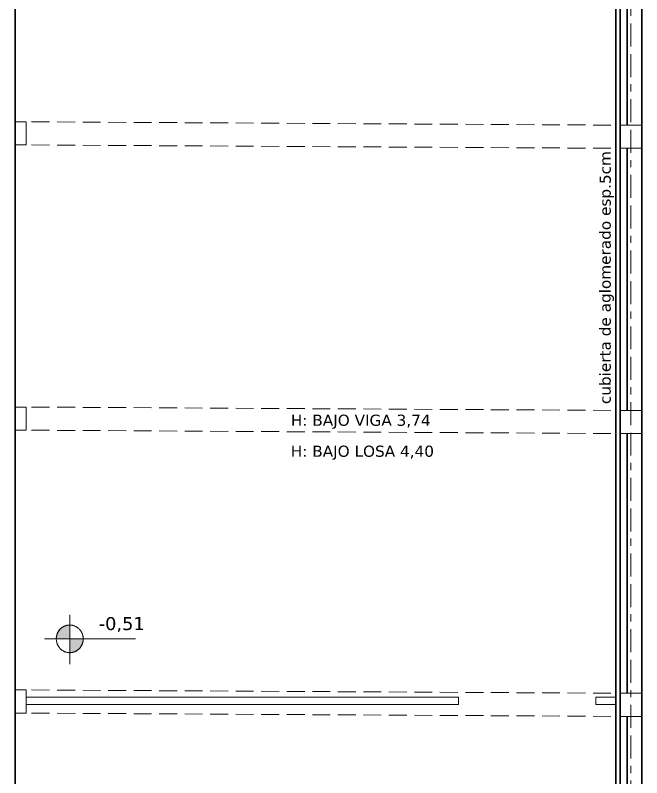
# Model space of a CAD drawing. Header units: metres. Extents: x -163 to 91, y -12 to 67.
# Drawn here: x -138.07 to -129.41, y 6.44 to 16.98 of the extents above; entities that cross this region are included whole.
import ezdxf

# ---------------------------------------------------------------- set-up
doc = ezdxf.new("R2010")
doc.units = ezdxf.units.M
doc.header["$LTSCALE"] = 0.508
doc.linetypes.add('STYLE_02', pattern=[0.694425, 0.48607, -0.208355])
doc.linetypes.add('STYLE_07', pattern=[1.875, 0.625, -0.20828, 0.625, -0.20836, 0.06943, -0.13893])
doc.layers.get('0').update_dxf_attribs({"lineweight": 18})
doc.layers.add('Muros', color=7, linetype='Continuous', lineweight=35)
doc.layers.add('None', color=7, linetype='Continuous', lineweight=5)
doc.styles.add('Verdana', font='verdana.ttf')

# ---------------------------------------------------------------- blocks, each defined once
blk = doc.blocks.new('Group')
at = {"color": 0, "linetype": 'Continuous', "lineweight": 20}
blk.add_wipeout([(0.135, 0.461), (0.134, 0.463), (0.133, 0.464), (0.132, 0.465), (0.131, 0.467), (0.13, 0.468), (0.129, 0.469), (0.128, 0.47), (0.127, 0.472), (0.127, 0.473), (0.126, 0.474), (0.125, 0.475), (0.124, 0.476), (0.123, 0.478), (0.122, 0.479), (0.12, 0.48), (0.119, 0.481), (0.118, 0.482), (0.117, 0.483), (0.116, 0.484), (0.115, 0.485), (0.114, 0.487), (0.113, 0.488), (0.112, 0.489), (0.111, 0.49), (0.11, 0.491), (0.109, 0.492), (0.108, 0.493), (0.106, 0.494), (0.105, 0.495), (0.104, 0.496), (0.103, 0.497), (0.102, 0.498), (0.101, 0.499), (0.1, 0.5), (0.098, 0.501), (0.097, 0.502), (0.096, 0.503), (0.095, 0.504), (0.094, 0.504), (0.092, 0.505), (0.091, 0.506), (0.09, 0.507), (0.089, 0.508), (0.087, 0.509), (0.086, 0.51), (0.085, 0.511), (0.084, 0.511), (0.082, 0.512), (0.081, 0.513), (0.08, 0.514), (0.078, 0.515), (0.077, 0.515), (0.076, 0.516), (0.074, 0.517), (0.073, 0.518), (0.072, 0.518), (0.07, 0.519), (0.069, 0.52), (0.068, 0.521), (0.066, 0.521), (0.065, 0.522), (0.063, 0.523), (0.062, 0.523), (0.06, 0.524), (0.059, 0.525), (0.058, 0.525), (0.056, 0.526), (0.055, 0.527), (0.053, 0.527), (0.052, 0.528), (0.05, 0.528), (0.049, 0.529), (0.048, 0.529), (0.046, 0.53), (0.045, 0.53), (0.043, 0.531), (0.042, 0.531), (0.04, 0.532), (0.039, 0.532), (0.038, 0.533), (0.036, 0.533), (0.035, 0.534), (0.033, 0.534), (0.032, 0.535), (0.03, 0.535), (0.029, 0.535), (0.027, 0.536), (0.026, 0.536), (0.024, 0.536), (0.023, 0.537), (0.021, 0.537), (0.02, 0.537), (0.018, 0.538), (0.017, 0.538), (0.015, 0.538), (0.014, 0.538), (0.013, 0.539), (0.011, 0.539), (0.01, 0.539), (0.008, 0.539), (0.007, 0.54), (0.005, 0.54), (0.004, 0.54), (0.002, 0.54), (0.001, 0.54), (-0.001, 0.54), (-0.002, 0.54), (-0.004, 0.541), (-0.005, 0.541), (-0.007, 0.541), (-0.008, 0.541), (-0.01, 0.541), (-0.012, 0.541), (-0.013, 0.541), (-0.015, 0.541), (-0.016, 0.541), (-0.018, 0.541), (-0.019, 0.541), (-0.021, 0.541), (-0.022, 0.541), (-0.024, 0.541), (-0.025, 0.541), (-0.027, 0.541), (-0.028, 0.541), (-0.03, 0.54), (-0.031, 0.54), (-0.033, 0.54), (-0.035, 0.54), (-0.036, 0.54), (-0.038, 0.54), (-0.039, 0.539), (-0.041, 0.539), (-0.042, 0.539), (-0.044, 0.539), (-0.045, 0.539), (-0.047, 0.538), (-0.048, 0.538), (-0.05, 0.538), (-0.051, 0.538), (-0.053, 0.537), (-0.054, 0.537), (-0.056, 0.537), (-0.057, 0.536), (-0.059, 0.536), (-0.06, 0.536), (-0.062, 0.535), (-0.063, 0.535), (-0.065, 0.534), (-0.066, 0.534), (-0.067, 0.534), (-0.069, 0.533), (-0.07, 0.533), (-0.072, 0.532), (-0.073, 0.532), (-0.075, 0.531), (-0.076, 0.531), (-0.078, 0.53), (-0.079, 0.53), (-0.08, 0.529), (-0.082, 0.529), (-0.083, 0.528), (-0.085, 0.528), (-0.086, 0.527), (-0.087, 0.527), (-0.089, 0.526), (-0.09, 0.525), (-0.091, 0.525), (-0.093, 0.524), (-0.094, 0.524), (-0.096, 0.523), (-0.097, 0.522), (-0.098, 0.522), (-0.1, 0.521), (-0.101, 0.52), (-0.102, 0.519), (-0.104, 0.519), (-0.105, 0.518), (-0.106, 0.517), (-0.108, 0.516), (-0.109, 0.516), (-0.11, 0.515), (-0.112, 0.514), (-0.113, 0.513), (-0.114, 0.512), (-0.116, 0.512), (-0.117, 0.511), (-0.118, 0.51), (-0.119, 0.509), (-0.121, 0.508), (-0.122, 0.507), (-0.123, 0.506), (-0.124, 0.505), (-0.126, 0.505), (-0.127, 0.504), (-0.128, 0.503), (-0.129, 0.502), (-0.131, 0.501), (-0.132, 0.5), (-0.133, 0.499), (-0.134, 0.498), (-0.135, 0.497), (-0.137, 0.496), (-0.138, 0.495), (-0.139, 0.494), (-0.14, 0.493), (-0.141, 0.492), (-0.142, 0.491), (-0.144, 0.49), (-0.145, 0.489), (-0.146, 0.488), (-0.147, 0.486), (-0.148, 0.485), (-0.149, 0.484), (-0.15, 0.483), (-0.151, 0.482), (-0.152, 0.481), (-0.153, 0.48), (-0.154, 0.479), (-0.155, 0.478), (-0.156, 0.476), (-0.157, 0.475), (-0.158, 0.474), (-0.159, 0.473), (-0.16, 0.472), (-0.161, 0.471), (-0.162, 0.469), (-0.163, 0.468), (-0.164, 0.467), (-0.165, 0.466), (-0.166, 0.464), (-0.166, 0.463), (-0.167, 0.462), (-0.168, 0.461), (-0.169, 0.459), (-0.17, 0.458), (-0.171, 0.457), (-0.172, 0.456), (-0.172, 0.454), (-0.173, 0.453), (-0.174, 0.452), (-0.175, 0.45), (-0.176, 0.449), (-0.176, 0.448), (-0.177, 0.446), (-0.178, 0.445), (-0.179, 0.444), (-0.179, 0.442), (-0.18, 0.441), (-0.181, 0.439), (-0.181, 0.438), (-0.182, 0.437), (-0.183, 0.435), (-0.184, 0.434), (-0.184, 0.432), (-0.185, 0.431), (-0.185, 0.429), (-0.186, 0.428), (-0.187, 0.427), (-0.187, 0.425), (-0.188, 0.424), (-0.189, 0.422), (-0.189, 0.421), (-0.19, 0.419), (-0.19, 0.418), (-0.191, 0.416), (-0.191, 0.415), (-0.192, 0.413), (-0.192, 0.412), (-0.193, 0.41), (-0.193, 0.409), (-0.194, 0.407), (-0.194, 0.406), (-0.195, 0.404), (-0.195, 0.403), (-0.195, 0.401), (-0.196, 0.4), (-0.196, 0.398), (-0.197, 0.397), (-0.197, 0.395), (-0.197, 0.394), (-0.198, 0.392), (-0.198, 0.391), (-0.198, 0.389), (-0.199, 0.388), (-0.199, 0.386), (-0.199, 0.385), (-0.199, 0.383), (-0.2, 0.382), (-0.2, 0.38), (-0.2, 0.379), (-0.2, 0.377), (-0.2, 0.376), (-0.201, 0.374), (-0.201, 0.373), (-0.201, 0.371), (-0.201, 0.37), (-0.201, 0.368), (-0.201, 0.367), (-0.202, 0.365), (-0.202, 0.363), (-0.202, 0.362), (-0.202, 0.36), (-0.202, 0.359), (-0.202, 0.357), (-0.202, 0.356), (-0.202, 0.354), (-0.202, 0.353), (-0.202, 0.351), (-0.202, 0.349), (-0.202, 0.348), (-0.202, 0.346), (-0.202, 0.345), (-0.202, 0.343), (-0.202, 0.342), (-0.202, 0.34), (-0.202, 0.338), (-0.201, 0.337), (-0.201, 0.335), (-0.201, 0.334), (-0.201, 0.332), (-0.201, 0.33), (-0.201, 0.329), (-0.2, 0.327), (-0.2, 0.326), (-0.2, 0.324), (-0.2, 0.323), (-0.2, 0.321), (-0.199, 0.319), (-0.199, 0.318), (-0.199, 0.316), (-0.199, 0.315), (-0.198, 0.313), (-0.198, 0.312), (-0.198, 0.31), (-0.197, 0.309), (-0.197, 0.307), (-0.197, 0.306), (-0.196, 0.304), (-0.196, 0.303), (-0.196, 0.301), (-0.195, 0.3), (-0.195, 0.298), (-0.194, 0.297), (-0.194, 0.295), (-0.193, 0.294), (-0.193, 0.292), (-0.193, 0.291), (-0.192, 0.289), (-0.192, 0.288), (-0.191, 0.286), (-0.191, 0.285), (-0.19, 0.283), (-0.189, 0.282), (-0.189, 0.28), (-0.188, 0.279), (-0.188, 0.277), (-0.187, 0.276), (-0.187, 0.275), (-0.186, 0.273), (-0.185, 0.272), (-0.185, 0.27), (-0.184, 0.269), (-0.183, 0.268), (-0.183, 0.266), (-0.182, 0.265), (-0.181, 0.263), (-0.181, 0.262), (-0.18, 0.261), (-0.179, 0.259), (-0.179, 0.258), (-0.178, 0.256), (-0.177, 0.255), (-0.176, 0.254), (-0.175, 0.252), (-0.175, 0.251), (-0.174, 0.25), (-0.173, 0.248), (-0.172, 0.247), (-0.171, 0.246), (-0.171, 0.244), (-0.17, 0.243), (-0.169, 0.242), (-0.168, 0.24), (-0.167, 0.239), (-0.166, 0.238), (-0.165, 0.236), (-0.164, 0.235), (-0.163, 0.234), (-0.162, 0.233), (-0.161, 0.231), (-0.16, 0.23), (-0.159, 0.229), (-0.159, 0.228), (-0.158, 0.226), (-0.157, 0.225), (-0.156, 0.224), (-0.155, 0.223), (-0.154, 0.222), (-0.153, 0.22), (-0.151, 0.219), (-0.15, 0.218), (-0.149, 0.217), (-0.148, 0.216), (-0.147, 0.215), (-0.146, 0.214), (-0.145, 0.213), (-0.144, 0.212), (-0.143, 0.21), (-0.142, 0.209), (-0.141, 0.208), (-0.14, 0.207), (-0.139, 0.206), (-0.137, 0.205), (-0.136, 0.204), (-0.135, 0.203), (-0.134, 0.202), (-0.133, 0.201), (-0.132, 0.2), (-0.13, 0.199), (-0.129, 0.198), (-0.128, 0.197), (-0.127, 0.197), (-0.126, 0.196), (-0.124, 0.195), (-0.123, 0.194), (-0.122, 0.193), (-0.121, 0.192), (-0.12, 0.191), (-0.118, 0.19), (-0.117, 0.189), (-0.116, 0.189), (-0.114, 0.188), (-0.113, 0.187), (-0.112, 0.186), (-0.111, 0.185), (-0.109, 0.185), (-0.108, 0.184), (-0.107, 0.183), (-0.105, 0.182), (-0.104, 0.182), (-0.103, 0.181), (-0.101, 0.18), (-0.1, 0.179), (-0.099, 0.179), (-0.097, 0.178), (-0.096, 0.177), (-0.094, 0.177), (-0.093, 0.176), (-0.092, 0.175), (-0.09, 0.175), (-0.089, 0.174), (-0.087, 0.173), (-0.086, 0.173), (-0.085, 0.172), (-0.083, 0.172), (-0.082, 0.171), (-0.08, 0.171), (-0.079, 0.17), (-0.077, 0.17), (-0.076, 0.169), (-0.075, 0.169), (-0.073, 0.168), (-0.072, 0.168), (-0.07, 0.167), (-0.069, 0.167), (-0.067, 0.166), (-0.066, 0.166), (-0.064, 0.165), (-0.063, 0.165), (-0.062, 0.165), (-0.06, 0.164), (-0.059, 0.164), (-0.057, 0.164), (-0.056, 0.163), (-0.054, 0.163), (-0.053, 0.163), (-0.051, 0.162), (-0.05, 0.162), (-0.048, 0.162), (-0.047, 0.161), (-0.045, 0.161), (-0.044, 0.161), (-0.042, 0.161), (-0.041, 0.161), (-0.039, 0.16), (-0.038, 0.16), (-0.036, 0.16), (-0.035, 0.16), (-0.033, 0.16), (-0.032, 0.16), (-0.03, 0.16), (-0.029, 0.159), (-0.027, 0.159), (-0.026, 0.159), (-0.024, 0.159), (-0.023, 0.159), (-0.021, 0.159), (-0.02, 0.159), (-0.018, 0.159), (-0.017, 0.159), (-0.015, 0.159), (-0.014, 0.159), (-0.012, 0.159), (-0.011, 0.159), (-0.009, 0.159), (-0.008, 0.159), (-0.006, 0.159), (-0.005, 0.159), (-0.003, 0.16), (-0.002, 0.16), (0, 0.16), (0.002, 0.16), (0.003, 0.16), (0.005, 0.16), (0.006, 0.161), (0.008, 0.161), (0.009, 0.161), (0.011, 0.161), (0.012, 0.161), (0.014, 0.162), (0.015, 0.162), (0.017, 0.162), (0.018, 0.162), (0.02, 0.163), (0.021, 0.163), (0.023, 0.163), (0.024, 0.164), (0.026, 0.164), (0.027, 0.164), (0.029, 0.165), (0.03, 0.165), (0.032, 0.166), (0.033, 0.166), (0.034, 0.166), (0.036, 0.167), (0.037, 0.167), (0.039, 0.168), (0.04, 0.168), (0.042, 0.169), (0.043, 0.169), (0.045, 0.17), (0.046, 0.17), (0.047, 0.171), (0.049, 0.171), (0.05, 0.172), (0.052, 0.172), (0.053, 0.173), (0.054, 0.174), (0.056, 0.174), (0.057, 0.175), (0.058, 0.175), (0.06, 0.176), (0.061, 0.177), (0.063, 0.177), (0.064, 0.178), (0.065, 0.179), (0.067, 0.179), (0.068, 0.18), (0.069, 0.181), (0.071, 0.182), (0.072, 0.182), (0.073, 0.183), (0.075, 0.184), (0.076, 0.185), (0.077, 0.185), (0.079, 0.186), (0.08, 0.187), (0.081, 0.188), (0.083, 0.189), (0.084, 0.19), (0.085, 0.19), (0.086, 0.191), (0.088, 0.192), (0.089, 0.193), (0.09, 0.194), (0.091, 0.195), (0.093, 0.196), (0.094, 0.197), (0.095, 0.198), (0.096, 0.199), (0.098, 0.2), (0.099, 0.201), (0.1, 0.202), (0.101, 0.203), (0.103, 0.204), (0.104, 0.205), (0.105, 0.206), (0.106, 0.207), (0.107, 0.208), (0.108, 0.209), (0.109, 0.21), (0.111, 0.211), (0.112, 0.212), (0.113, 0.213), (0.114, 0.214), (0.115, 0.215), (0.116, 0.216), (0.117, 0.218), (0.118, 0.219), (0.119, 0.22), (0.12, 0.221), (0.121, 0.222), (0.122, 0.223), (0.123, 0.224), (0.124, 0.226), (0.125, 0.227), (0.126, 0.228), (0.127, 0.229), (0.128, 0.23), (0.129, 0.232), (0.13, 0.233), (0.131, 0.234), (0.132, 0.235), (0.133, 0.236), (0.134, 0.238), (0.135, 0.239), (0.135, 0.24), (0.136, 0.241), (0.137, 0.243), (0.138, 0.244), (0.139, 0.245), (0.14, 0.247), (0.14, 0.248), (0.141, 0.249), (0.142, 0.251), (0.143, 0.252), (0.144, 0.253), (0.144, 0.255), (0.145, 0.256), (0.146, 0.257), (0.147, 0.259), (0.147, 0.26), (0.148, 0.262), (0.149, 0.263), (0.15, 0.264), (0.15, 0.266), (0.151, 0.267), (0.152, 0.269), (0.152, 0.27), (0.153, 0.272), (0.154, 0.273), (0.154, 0.274), (0.155, 0.276), (0.156, 0.277), (0.156, 0.279), (0.157, 0.28), (0.157, 0.282), (0.158, 0.283), (0.158, 0.285), (0.159, 0.286), (0.159, 0.288), (0.16, 0.289), (0.16, 0.291), (0.161, 0.292), (0.161, 0.294), (0.162, 0.295), (0.162, 0.297), (0.163, 0.298), (0.163, 0.3), (0.164, 0.301), (0.164, 0.303), (0.164, 0.304), (0.165, 0.306), (0.165, 0.307), (0.165, 0.309), (0.166, 0.31), (0.166, 0.312), (0.166, 0.313), (0.167, 0.315), (0.167, 0.316), (0.167, 0.318), (0.168, 0.319), (0.168, 0.321), (0.168, 0.322), (0.168, 0.324), (0.168, 0.325), (0.169, 0.327), (0.169, 0.328), (0.169, 0.33), (0.169, 0.331), (0.169, 0.333), (0.169, 0.334), (0.169, 0.336), (0.17, 0.338), (0.17, 0.339), (0.17, 0.341), (0.17, 0.342), (0.17, 0.344), (0.17, 0.345), (0.17, 0.347), (0.17, 0.348), (0.17, 0.35), (0.17, 0.352), (0.17, 0.353), (0.17, 0.355), (0.17, 0.356), (0.17, 0.358), (0.17, 0.359), (0.17, 0.361), (0.17, 0.363), (0.169, 0.364), (0.169, 0.366), (0.169, 0.367), (0.169, 0.369), (0.169, 0.371), (0.169, 0.372), (0.168, 0.374), (0.168, 0.375), (0.168, 0.377), (0.168, 0.378), (0.168, 0.38), (0.167, 0.382), (0.167, 0.383), (0.167, 0.385), (0.167, 0.386), (0.166, 0.388), (0.166, 0.389), (0.166, 0.391), (0.165, 0.392), (0.165, 0.394), (0.165, 0.395), (0.164, 0.397), (0.164, 0.398), (0.164, 0.4), (0.163, 0.401), (0.163, 0.403), (0.162, 0.404), (0.162, 0.406), (0.161, 0.407), (0.161, 0.409), (0.161, 0.41), (0.16, 0.412), (0.16, 0.413), (0.159, 0.415), (0.159, 0.416), (0.158, 0.418), (0.157, 0.419), (0.157, 0.421), (0.156, 0.422), (0.156, 0.423), (0.155, 0.425), (0.155, 0.426), (0.154, 0.428), (0.153, 0.429), (0.153, 0.43), (0.152, 0.432), (0.151, 0.433), (0.151, 0.435), (0.15, 0.436), (0.149, 0.437), (0.149, 0.439), (0.148, 0.44), (0.147, 0.442), (0.147, 0.443), (0.146, 0.444), (0.145, 0.446), (0.144, 0.447), (0.143, 0.448), (0.143, 0.45), (0.142, 0.451), (0.141, 0.452), (0.14, 0.454), (0.139, 0.455), (0.139, 0.456), (0.138, 0.458), (0.137, 0.459), (0.136, 0.46)], dxfattribs=at).dxf.layer = 'None'
at = {"layer": 'None', "linetype": 'Continuous', "lineweight": 0}
for points in [[(-0.016, 0.35), (-0.016, 0.541), (-0.018, 0.541), (-0.019, 0.541), (-0.021, 0.541), (-0.022, 0.541), (-0.024, 0.541), (-0.025, 0.541), (-0.027, 0.541), (-0.028, 0.541), (-0.03, 0.54), (-0.031, 0.54), (-0.033, 0.54), (-0.035, 0.54), (-0.036, 0.54), (-0.038, 0.54), (-0.039, 0.54), (-0.041, 0.539), (-0.042, 0.539), (-0.044, 0.539), (-0.045, 0.539), (-0.047, 0.538), (-0.048, 0.538), (-0.05, 0.538), (-0.051, 0.538), (-0.053, 0.537), (-0.054, 0.537), (-0.055, 0.537), (-0.057, 0.536), (-0.058, 0.536), (-0.06, 0.536), (-0.061, 0.535), (-0.063, 0.535), (-0.064, 0.535), (-0.066, 0.534), (-0.067, 0.534), (-0.069, 0.533), (-0.07, 0.533), (-0.071, 0.532), (-0.073, 0.532), (-0.074, 0.532), (-0.076, 0.531), (-0.077, 0.531), (-0.079, 0.53), (-0.08, 0.529), (-0.081, 0.529), (-0.083, 0.528), (-0.084, 0.528), (-0.086, 0.527), (-0.087, 0.527), (-0.088, 0.526), (-0.09, 0.525), (-0.091, 0.525), (-0.093, 0.524), (-0.094, 0.524), (-0.095, 0.523), (-0.097, 0.522), (-0.098, 0.521), (-0.1, 0.521), (-0.101, 0.52), (-0.102, 0.519), (-0.104, 0.519), (-0.105, 0.518), (-0.106, 0.517), (-0.108, 0.516), (-0.109, 0.515), (-0.11, 0.515), (-0.112, 0.514), (-0.113, 0.513), (-0.114, 0.512), (-0.116, 0.511), (-0.117, 0.511), (-0.118, 0.51), (-0.119, 0.509), (-0.121, 0.508), (-0.122, 0.507), (-0.123, 0.506), (-0.124, 0.505), (-0.126, 0.504), (-0.127, 0.503), (-0.128, 0.503), (-0.129, 0.502), (-0.131, 0.501), (-0.132, 0.5), (-0.133, 0.499), (-0.134, 0.498), (-0.135, 0.497), (-0.136, 0.496), (-0.138, 0.495), (-0.139, 0.494), (-0.14, 0.493), (-0.141, 0.492), (-0.142, 0.491), (-0.143, 0.49), (-0.144, 0.488), (-0.145, 0.487), (-0.146, 0.486), (-0.147, 0.485), (-0.149, 0.484), (-0.15, 0.483), (-0.151, 0.482), (-0.152, 0.481), (-0.153, 0.48), (-0.154, 0.479), (-0.155, 0.477), (-0.156, 0.476), (-0.157, 0.475), (-0.158, 0.474), (-0.159, 0.473), (-0.16, 0.471), (-0.161, 0.47), (-0.162, 0.469), (-0.162, 0.468), (-0.163, 0.467), (-0.164, 0.465), (-0.165, 0.464), (-0.166, 0.463), (-0.167, 0.462), (-0.168, 0.46), (-0.169, 0.459), (-0.17, 0.458), (-0.17, 0.456), (-0.171, 0.455), (-0.172, 0.454), (-0.173, 0.452), (-0.174, 0.451), (-0.175, 0.45), (-0.175, 0.448), (-0.176, 0.447), (-0.177, 0.446), (-0.178, 0.444), (-0.179, 0.443), (-0.179, 0.441), (-0.18, 0.44), (-0.181, 0.439), (-0.181, 0.437), (-0.182, 0.436), (-0.183, 0.434), (-0.184, 0.433), (-0.184, 0.431), (-0.185, 0.43), (-0.185, 0.429), (-0.186, 0.427), (-0.187, 0.426), (-0.187, 0.424), (-0.188, 0.423), (-0.189, 0.421), (-0.189, 0.42), (-0.19, 0.419), (-0.19, 0.417), (-0.191, 0.416), (-0.191, 0.414), (-0.192, 0.413), (-0.192, 0.411), (-0.193, 0.41), (-0.193, 0.408), (-0.194, 0.407), (-0.194, 0.405), (-0.195, 0.404), (-0.195, 0.402), (-0.195, 0.401), (-0.196, 0.399), (-0.196, 0.398), (-0.197, 0.396), (-0.197, 0.395), (-0.197, 0.393), (-0.198, 0.392), (-0.198, 0.39), (-0.198, 0.389), (-0.198, 0.387), (-0.199, 0.386), (-0.199, 0.384), (-0.199, 0.383), (-0.2, 0.381), (-0.2, 0.38), (-0.2, 0.378), (-0.2, 0.377), (-0.2, 0.375), (-0.201, 0.374), (-0.201, 0.372), (-0.201, 0.37), (-0.201, 0.369), (-0.201, 0.367), (-0.201, 0.366), (-0.202, 0.364), (-0.202, 0.363), (-0.202, 0.361), (-0.202, 0.36), (-0.202, 0.358), (-0.202, 0.356), (-0.202, 0.355), (-0.202, 0.353), (-0.202, 0.352), (-0.202, 0.35)], [(-0.016, 0.35), (-0.016, 0.159), (-0.014, 0.159), (-0.013, 0.159), (-0.011, 0.159), (-0.01, 0.159), (-0.008, 0.159), (-0.007, 0.159), (-0.005, 0.159), (-0.004, 0.159), (-0.002, 0.16), (-0.001, 0.16), (0.001, 0.16), (0.003, 0.16), (0.004, 0.16), (0.006, 0.16), (0.007, 0.16), (0.009, 0.161), (0.01, 0.161), (0.012, 0.161), (0.013, 0.161), (0.015, 0.161), (0.016, 0.162), (0.018, 0.162), (0.019, 0.162), (0.021, 0.163), (0.022, 0.163), (0.023, 0.163), (0.025, 0.164), (0.026, 0.164), (0.028, 0.164), (0.029, 0.165), (0.031, 0.165), (0.032, 0.165), (0.034, 0.166), (0.035, 0.166), (0.037, 0.167), (0.038, 0.167), (0.039, 0.168), (0.041, 0.168), (0.042, 0.168), (0.044, 0.169), (0.045, 0.169), (0.047, 0.17), (0.048, 0.171), (0.049, 0.171), (0.051, 0.172), (0.052, 0.172), (0.054, 0.173), (0.055, 0.173), (0.056, 0.174), (0.058, 0.175), (0.059, 0.175), (0.061, 0.176), (0.062, 0.176), (0.063, 0.177), (0.065, 0.178), (0.066, 0.179), (0.068, 0.179), (0.069, 0.18), (0.07, 0.181), (0.072, 0.181), (0.073, 0.182), (0.074, 0.183), (0.076, 0.184), (0.077, 0.184), (0.078, 0.185), (0.08, 0.186), (0.081, 0.187), (0.082, 0.188), (0.084, 0.189), (0.085, 0.189), (0.086, 0.19), (0.087, 0.191), (0.089, 0.192), (0.09, 0.193), (0.091, 0.194), (0.092, 0.195), (0.094, 0.196), (0.095, 0.197), (0.096, 0.197), (0.097, 0.198), (0.099, 0.199), (0.1, 0.2), (0.101, 0.201), (0.102, 0.202), (0.103, 0.203), (0.104, 0.204), (0.106, 0.205), (0.107, 0.206), (0.108, 0.207), (0.109, 0.208), (0.11, 0.209), (0.111, 0.21), (0.112, 0.212), (0.113, 0.213), (0.114, 0.214), (0.116, 0.215), (0.117, 0.216), (0.118, 0.217), (0.119, 0.218), (0.12, 0.219), (0.121, 0.22), (0.122, 0.221), (0.123, 0.223), (0.124, 0.224), (0.125, 0.225), (0.126, 0.226), (0.127, 0.227), (0.128, 0.229), (0.129, 0.23), (0.13, 0.231), (0.13, 0.232), (0.131, 0.233), (0.132, 0.235), (0.133, 0.236), (0.134, 0.237), (0.135, 0.238), (0.136, 0.24), (0.137, 0.241), (0.138, 0.242), (0.138, 0.244), (0.139, 0.245), (0.14, 0.246), (0.141, 0.248), (0.142, 0.249), (0.143, 0.25), (0.143, 0.252), (0.144, 0.253), (0.145, 0.255), (0.146, 0.256), (0.147, 0.257), (0.147, 0.259), (0.148, 0.26), (0.149, 0.261), (0.149, 0.263), (0.15, 0.264), (0.151, 0.266), (0.152, 0.267), (0.152, 0.269), (0.153, 0.27), (0.153, 0.271), (0.154, 0.273), (0.155, 0.274), (0.155, 0.276), (0.156, 0.277), (0.157, 0.279), (0.157, 0.28), (0.158, 0.281), (0.158, 0.283), (0.159, 0.284), (0.159, 0.286), (0.16, 0.287), (0.16, 0.289), (0.161, 0.29), (0.161, 0.292), (0.162, 0.293), (0.162, 0.295), (0.163, 0.296), (0.163, 0.298), (0.163, 0.299), (0.164, 0.301), (0.164, 0.302), (0.165, 0.304), (0.165, 0.305), (0.165, 0.307), (0.166, 0.308), (0.166, 0.31), (0.166, 0.311), (0.166, 0.313), (0.167, 0.314), (0.167, 0.316), (0.167, 0.317), (0.168, 0.319), (0.168, 0.32), (0.168, 0.322), (0.168, 0.323), (0.168, 0.325), (0.169, 0.326), (0.169, 0.328), (0.169, 0.33), (0.169, 0.331), (0.169, 0.333), (0.169, 0.334), (0.17, 0.336), (0.17, 0.337), (0.17, 0.339), (0.17, 0.34), (0.17, 0.342), (0.17, 0.344), (0.17, 0.345), (0.17, 0.347), (0.17, 0.348), (0.17, 0.35)]]:
    blk.add_hatch(color=7, dxfattribs=at).paths.add_polyline_path(points)
at = {"layer": 'None', "color": 0, "linetype": 'Continuous', "lineweight": 20}
for p, q in [((-0.016, 0), (-0.016, 0.684)), ((-0.364, 0.35), (0.892, 0.35))]:
    blk.add_line(p, q, dxfattribs=at)
for points in [[(0.135, 0.461), (0.106, 0.503), (0.015, 0.545), (-0.084, 0.535), (-0.165, 0.476), (-0.206, 0.383), (-0.196, 0.281), (-0.138, 0.197), (-0.048, 0.155), (0.051, 0.165), (0.132, 0.225), (0.174, 0.318), (0.164, 0.42), (0.135, 0.461)], [(-0.016, 0.541), (-0.066, 0.541), (-0.152, 0.49), (-0.202, 0.401), (-0.202, 0.35)], [(-0.016, 0.159), (0.034, 0.159), (0.12, 0.21), (0.17, 0.299), (0.17, 0.35)]]:
    blk.add_open_spline(points, degree=2, dxfattribs=at)
blk = doc.blocks.new('nivel')
at = {"layer": 'None', "color": 0}
blk.add_blockref('Group', (0, 0), dxfattribs=at)

msp = doc.modelspace()

# ---------------------------------------------------------------- linework, layer by layer
at = {"color": 253, "linetype": 'STYLE_02', "lineweight": 5}
for p, q in [((-137.841, 15.506), (-129.767, 15.46)), ((-137.841, 15.186), (-129.767, 15.14)), ((-137.841, 11.563), (-129.767, 11.517)), ((-137.841, 11.243), (-129.767, 11.197)), ((-137.841, 7.653), (-129.767, 7.607)), ((-137.841, 7.333), (-129.767, 7.287))]:
    msp.add_line(p, q, dxfattribs=at)
at = {"layer": 'Muros'}
for p, q in [((-129.407, 43.91), (-129.407, -2.214)), ((-138.067, -4.264), (-138.067, 39.61)), ((-138.067, -4.264), (-138.067, 39.61)), ((-129.767, 34.784), (-129.767, 4.454)), ((-129.707, 34.738), (-129.707, -1.977)), ((-129.607, 19.058), (-129.607, 15.46)), ((-129.607, 15.14), (-129.607, 11.517)), ((-129.607, 11.197), (-129.607, 7.607)), ((-129.607, 7.287), (-129.607, 3.697))]:
    msp.add_line(p, q, dxfattribs=at)
at = {"layer": 'Muros', "linetype": 'Continuous', "lineweight": 0}
for p, q in [((-137.917, 7.554), (-131.941, 7.554)), ((-131.941, 7.554), (-131.941, 7.454)), ((-130.041, 7.554), (-129.767, 7.554)), ((-130.041, 7.554), (-130.041, 7.454)), ((-137.917, 7.454), (-131.941, 7.454)), ((-130.041, 7.454), (-129.767, 7.454))]:
    msp.add_line(p, q, dxfattribs=at)
for points in [[(-138.067, 15.186), (-137.917, 15.186), (-137.917, 15.506), (-138.067, 15.506)], [(-129.407, 15.14), (-129.707, 15.14), (-129.707, 15.46), (-129.407, 15.46)], [(-138.067, 11.243), (-137.917, 11.243), (-137.917, 11.563), (-138.067, 11.563)], [(-129.407, 11.197), (-129.707, 11.197), (-129.707, 11.517), (-129.407, 11.517)], [(-138.067, 7.333), (-137.917, 7.333), (-137.917, 7.653), (-138.067, 7.653)], [(-129.407, 7.287), (-129.707, 7.287), (-129.707, 7.607), (-129.407, 7.607)]]:
    msp.add_lwpolyline(points, close=True, dxfattribs=at)
at = {"layer": 'None', "color": 7, "linetype": 'STYLE_07', "lineweight": 5}
msp.add_line((-129.557, -2.715), (-129.557, 43.76), dxfattribs=at)

# ---------------------------------------------------------------- block references
at = {"layer": 'None', "color": 7}
msp.add_blockref('nivel', (-137.298, 8.009), dxfattribs=at)

# ---------------------------------------------------------------- texts
at = {"layer": 'None', "color": 7, "insert": (-129.99, 11.604), "char_height": 0.15379, "attachment_point": 1, "rotation": 90, "line_spacing_factor": 1.003239, "style": 'Verdana'}
msp.add_mtext('cubierta de aglomerado esp.5cm', dxfattribs=at)
at = {"layer": 'None', "color": 7, "char_height": 0.15379, "attachment_point": 1, "line_spacing_factor": 1.003239, "style": 'Verdana'}
for s, insert in [('H: BAJO VIGA 3,74', (-134.258, 11.458)), ('H: BAJO LOSA 4,40', (-134.259, 11.03))]:
    msp.add_mtext(s, dxfattribs=dict(at, insert=insert))

# ---------------------------------------------------------------- next in the draw order: texts
at = {"layer": 'None', "color": 7, "insert": (-137.172, 8.66), "char_height": 0.17942, "attachment_point": 1, "line_spacing_factor": 1.003239, "style": 'Verdana'}
msp.add_mtext('\\pi-0.087722,l0.26714,t0.26714; -0,51', dxfattribs=at)

doc.saveas('drawing.dxf')
